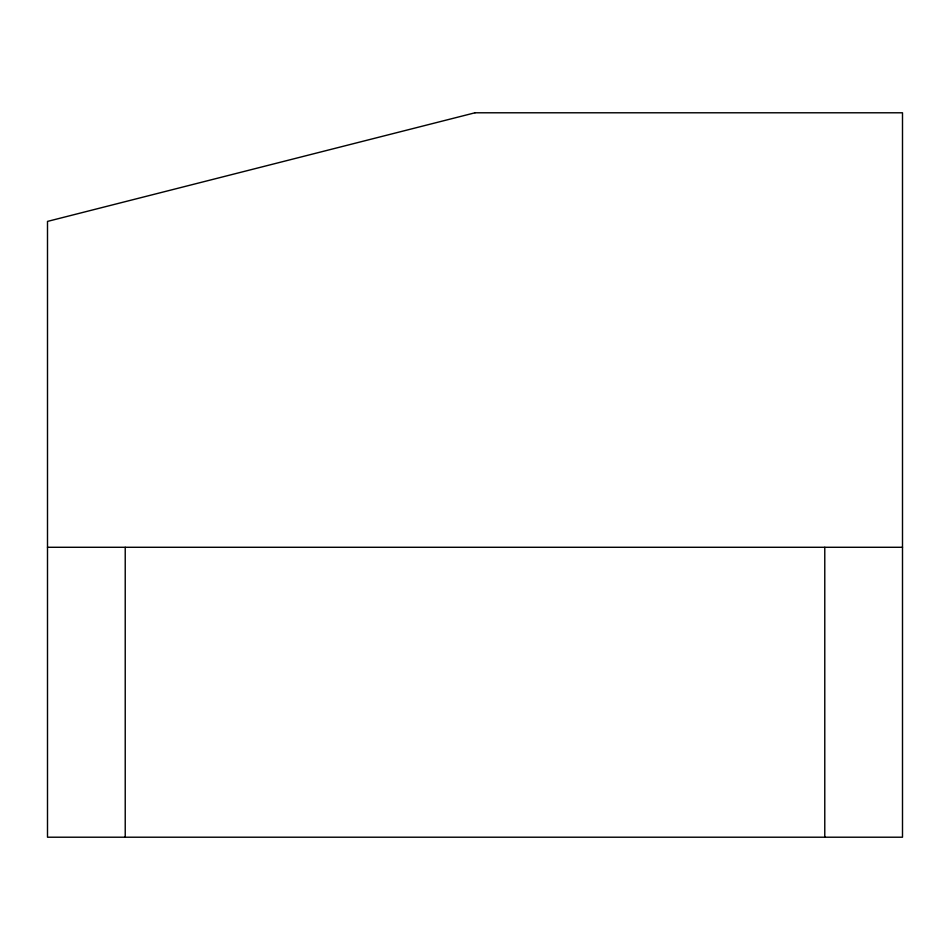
<?xml version="1.0" encoding="UTF-8"?>
<svg xmlns="http://www.w3.org/2000/svg" width="950" height="950" viewBox="0 0 950 950"><rect width="100%" height="100%" fill="white"/><g stroke="black" fill="none" stroke-linecap="round" stroke-linejoin="round"><path stroke-width="1.43" d="M47.5 547.283L902.5 547.283M824.778 547.283L824.778 837.211M125.222 547.283L125.222 837.211M475 112.789L47.5 221.409L47.5 837.211L902.5 837.211L902.5 112.789L475 112.789"/></g></svg>
